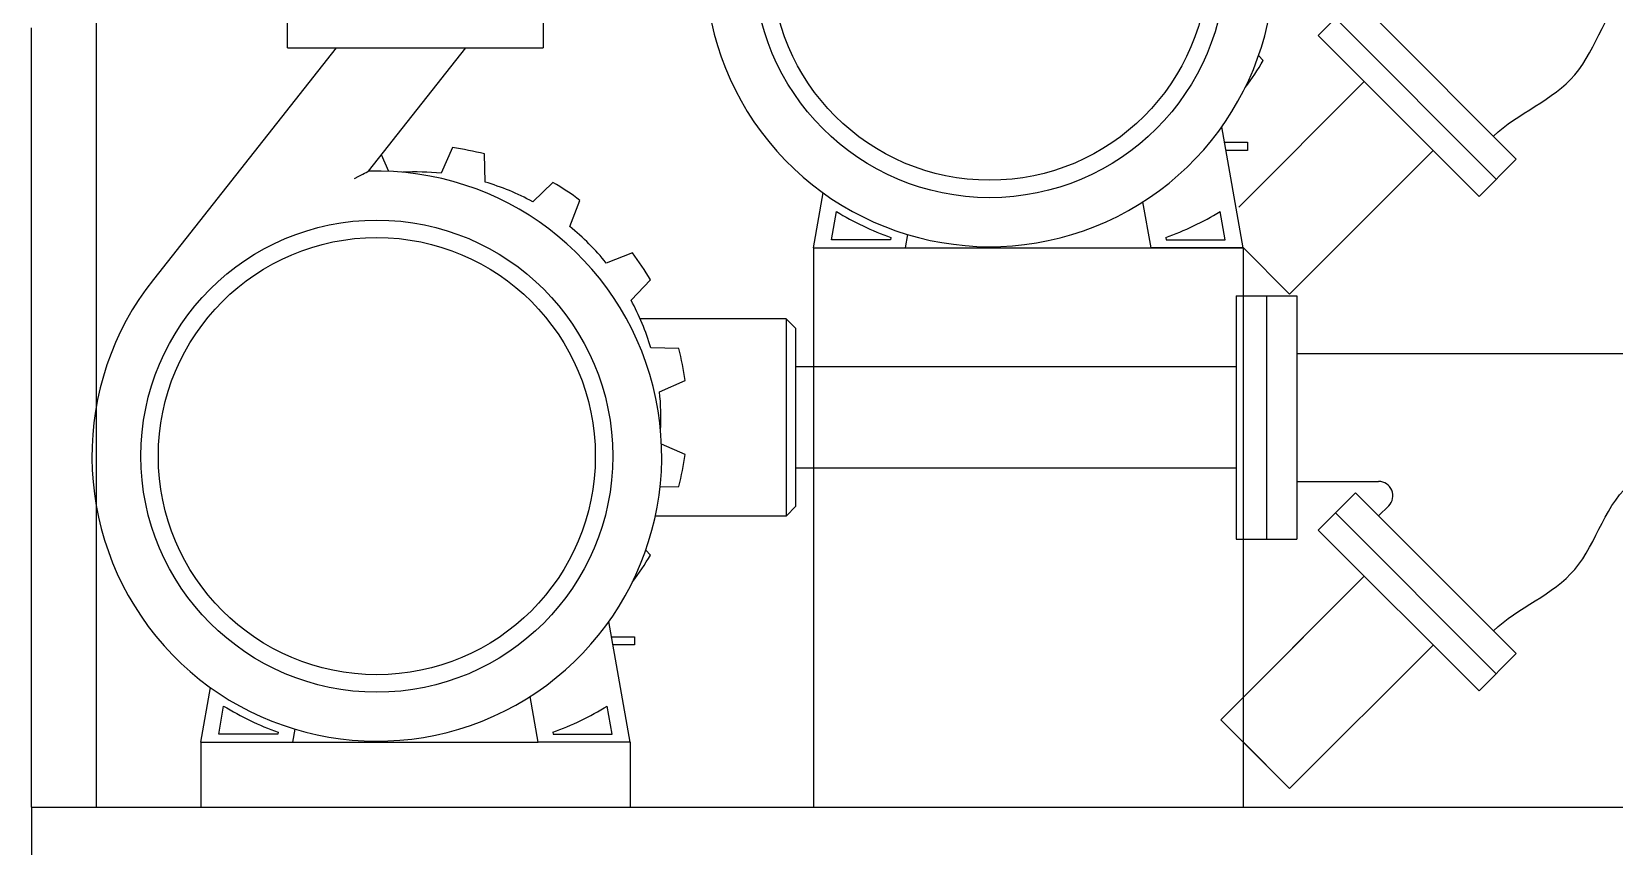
# Model space of a CAD drawing. Header units: inches. Extents: x 3128 to 3569, y 1222 to 1501.
# Drawn here: x 3411.68 to 3460.43, y 1278.88 to 1303.96 of the extents above; entities that cross this region are included whole.
import ezdxf

# ---------------------------------------------------------------- set-up
doc = ezdxf.new("R2010")
doc.units = ezdxf.units.IN
doc.header["$MEASUREMENT"] = 0
for name, color, linetype in [('WDPUMP', 7, 'Continuous'), ('WEPC', 7, 'Continuous'), ('WSPUMP', 7, 'Continuous')]:
    doc.layers.add(name, color=color, linetype=linetype)

msp = doc.modelspace()

# ---------------------------------------------------------------- linework, layer by layer
at = {"color": 0, "linetype": 'Continuous'}
for q in [(3523.6796, 1280.0817), (3411.6757, 1272.0817), (3523.6796, 1280.0817), (3411.6757, 1272.0817)]:
    msp.add_line((3411.6757, 1280.0817), q, dxfattribs=at)
at = {"layer": 'WDPUMP', "color": 0, "linetype": 'Continuous'}
for p, q in [((3419.5609, 1303.4567), (3419.5609, 1304.5817)), ((3427.4359, 1304.5817), (3427.4359, 1303.4567)), ((3451.7388, 1304.2672), (3451.308, 1303.8364)), ((3451.9379, 1304.2672), (3456.7881, 1299.417)), ((3453.1753, 1304.2672), (3457.4068, 1300.0357)), ((3451.308, 1303.8364), (3456.2578, 1298.8867)), ((3421.0538, 1303.4567), (3415.4237, 1296.3325)), ((3419.5609, 1303.4567), (3427.4359, 1303.4567)), ((3422.0557, 1299.663), (3425.0538, 1303.4567)), ((3449.6123, 1303.0717), (3449.4689, 1303.2218)), ((3452.7222, 1302.4222), (3448.8606, 1298.5606)), ((3448.989, 1297.306), (3448.333, 1301.0262)), ((3424.6407, 1300.3885), (3424.2924, 1299.5989)), ((3425.641, 1299.3306), (3425.6215, 1300.1934)), ((3448.4159, 1300.556), (3449.125, 1300.556)), ((3449.125, 1300.306), (3448.46, 1300.306)), ((3449.125, 1300.556), (3449.125, 1300.306)), ((3454.8436, 1300.3009), (3450.4241, 1295.8815)), ((3422.6774, 1299.6589), (3422.4536, 1300.1664)), ((3457.4068, 1300.0357), (3456.2578, 1298.8867)), ((3422.0557, 1299.663), (3422.0557, 1299.663)), ((3427.7326, 1299.319), (3427.1087, 1298.7228)), ((3428.252, 1297.9589), (3428.5641, 1298.7635)), ((3435.761, 1297.306), (3436.0586, 1298.9941)), ((3436.3127, 1297.556), (3436.4657, 1298.4232)), ((3446.155, 1297.306), (3445.9058, 1298.7191)), ((3448.4372, 1297.556), (3448.2842, 1298.4232)), ((3435.761, 1297.306), (3438.595, 1297.306)), ((3435.761, 1297.306), (3435.761, 1280.0817)), ((3435.761, 1297.306), (3448.989, 1297.306)), ((3438.1313, 1297.556), (3436.3127, 1297.556)), ((3438.1425, 1297.6193), (3438.1313, 1297.556)), ((3438.595, 1297.306), (3438.6662, 1297.7102)), ((3448.989, 1297.306), (3446.155, 1297.306)), ((3446.6074, 1297.6193), (3446.6186, 1297.556)), ((3446.6186, 1297.556), (3448.4372, 1297.556)), ((3448.989, 1297.3167), (3450.4241, 1295.8815)), ((3448.989, 1297.306), (3448.989, 1280.0817)), ((3430.1799, 1297.1478), (3429.3753, 1296.8356)), ((3430.1392, 1295.6924), (3430.7355, 1296.3163)), ((3449.0818, 1295.8317), (3449.7135, 1295.8317)), ((3449.7135, 1295.8317), (3449.7135, 1288.3317)), ((3449.7135, 1295.8317), (3450.651, 1295.8317)), ((3450.651, 1295.8317), (3450.651, 1288.3317)), ((3434.9145, 1295.1204), (3430.4197, 1295.1204)), ((3434.9145, 1295.1204), (3434.9145, 1289.0429)), ((3435.2184, 1294.8166), (3434.9145, 1295.1204)), ((3435.2184, 1289.3468), (3435.2184, 1294.8166)), ((3431.61, 1294.2052), (3430.7472, 1294.2247)), ((3450.651, 1294.0512), (3461.526, 1294.0512)), ((3431.0155, 1292.8762), (3431.8051, 1293.2244)), ((3431.8052, 1290.9394), (3431.0756, 1291.2611)), ((3431.0322, 1289.9455), (3431.6101, 1289.9586)), ((3450.651, 1290.1121), (3453.166, 1290.1121)), ((3450.651, 1290.1121), (3453.166, 1290.1121)), ((3452.4571, 1289.7612), (3451.308, 1288.6121)), ((3452.4571, 1289.7612), (3457.4068, 1284.8114)), ((3434.9145, 1289.0429), (3430.8864, 1289.0429)), ((3434.9145, 1289.0429), (3435.2184, 1289.3468)), ((3451.8383, 1289.1425), (3456.7881, 1284.1927)), ((3453.4754, 1289.3653), (3453.1642, 1289.0541)), ((3451.308, 1288.6121), (3456.2578, 1283.6624)), ((3449.0818, 1288.3317), (3449.7135, 1288.3317)), ((3449.7135, 1288.3317), (3450.651, 1288.3317)), ((3430.7357, 1287.8474), (3430.5923, 1287.9975)), ((3452.7222, 1287.1979), (3448.989, 1283.4646)), ((3430.1124, 1282.0817), (3429.4564, 1285.8019)), ((3429.5393, 1285.3317), (3430.2484, 1285.3317)), ((3430.2484, 1285.0817), (3429.5834, 1285.0817)), ((3430.2484, 1285.3317), (3430.2484, 1285.0817)), ((3454.8436, 1285.0766), (3450.4241, 1280.6572)), ((3457.4068, 1284.8114), (3456.2578, 1283.6624)), ((3416.8844, 1282.0817), (3417.182, 1283.7698)), ((3417.4362, 1282.3317), (3417.5891, 1283.1989)), ((3427.2784, 1282.0817), (3427.0292, 1283.4948)), ((3429.5606, 1282.3317), (3429.4076, 1283.1989)), ((3419.2547, 1282.3317), (3417.4362, 1282.3317)), ((3419.2659, 1282.395), (3419.2547, 1282.3317)), ((3419.7184, 1282.0817), (3419.7896, 1282.4859)), ((3427.7308, 1282.395), (3427.742, 1282.3317)), ((3427.742, 1282.3317), (3429.5606, 1282.3317)), ((3416.8844, 1282.0817), (3419.7184, 1282.0817)), ((3416.8844, 1282.0817), (3416.8844, 1280.0817)), ((3419.7184, 1282.0817), (3427.2784, 1282.0817)), ((3430.1124, 1282.0817), (3427.2784, 1282.0817)), ((3430.1124, 1282.0817), (3430.1124, 1280.0817)), ((3448.989, 1282.0924), (3450.4241, 1280.6572))]:
    msp.add_line(p, q, dxfattribs=at)
at = {"layer": 'WDPUMP', "color": 0, "linetype": 'Continuous', "flags": 128}
msp.add_lwpolyline([(3421.6241, 1299.4393), (3421.6247, 1299.4396), (3421.7498, 1299.5059), (3421.8728, 1299.5701), (3421.9302, 1299.5999), (3421.9842, 1299.6276), (3422.0303, 1299.6509), (3422.0496, 1299.6604), (3422.0557, 1299.663)], dxfattribs=at)
at = {"layer": 'WDPUMP', "color": 0, "linetype": 'Continuous'}
for centre, radius in [((3441.185, 1306.116), 7.2676), ((3441.185, 1306.116), 6.73), ((3422.3084, 1290.8917), 7.2676), ((3422.3084, 1290.8917), 6.73)]:
    msp.add_circle(centre, radius, dxfattribs=at)
for centre, radius, start, end in [((3441.185, 1306.116), 8.775, 141.68139, 91.64981), ((3442.375, 1307.306), 8.385, 322.86142, 329.67011), ((3423.4984, 1292.0817), 8.385, 75.33293, 82.17011), ((3422.3084, 1290.8917), 8.775, 141.68139, 91.64981), ((3423.4984, 1292.0817), 7.559, 83.96985, 92.98265), ((3423.4984, 1292.0817), 7.559, 61.46985, 73.53319), ((3423.4984, 1292.0817), 8.385, 52.83293, 59.67011), ((3441.185, 1306.116), 9.025, 238.47214, 250.29874), ((3443.565, 1306.116), 9.025, 289.70126, 301.52786), ((3423.4984, 1292.0817), 7.559, 38.96985, 51.03319), ((3423.4984, 1292.0817), 8.385, 30.33293, 37.17011), ((3423.4984, 1292.0817), 7.559, 16.46985, 28.53319), ((3423.4984, 1292.0817), 8.385, 7.83293, 14.67011), ((3423.4984, 1292.0817), 7.559, 357.01735, 6.03319), ((3423.4984, 1292.0817), 8.385, 345.33293, 352.17011), ((3453.166, 1289.6746), 0.4375, 315, 90), ((3423.4984, 1292.0817), 8.385, 322.86142, 329.67011), ((3422.3084, 1290.8917), 9.025, 238.47214, 250.29874), ((3424.6884, 1290.8917), 9.025, 289.70126, 301.52786)]:
    msp.add_arc(centre, radius, start, end, dxfattribs=at)
for points in [[(3456.6997, 1300.7428), (3457.458, 1301.4652), (3459.6693, 1302.237), (3460.1444, 1304.7023), (3461.026, 1305.3364)], [(3456.6997, 1285.5185), (3457.458, 1286.2409), (3459.6693, 1287.0127), (3460.1444, 1289.478), (3461.026, 1290.1121)]]:
    msp.add_open_spline(points, degree=3, knots=[0, 0, 0, 0, 3.1418541, 6.3996662, 6.3996662, 6.3996662, 6.3996662], dxfattribs=at)
at = {"layer": 'WEPC', "color": 0, "linetype": 'Continuous'}
for p, q in [((3413.6757, 1280.0817), (3413.6757, 1345.3317)), ((3413.6757, 1280.0817), (3413.6757, 1345.3317)), ((3411.6757, 1280.0817), (3411.6757, 1304.0817)), ((3411.6757, 1280.0817), (3411.6757, 1304.0817))]:
    msp.add_line(p, q, dxfattribs=at)
at = {"layer": 'WSPUMP', "color": 0, "linetype": 'Continuous'}
for p, q in [((3419.5609, 1303.4567), (3419.5609, 1304.5817)), ((3427.4359, 1304.5817), (3427.4359, 1303.4567)), ((3421.0538, 1303.4567), (3415.4237, 1296.3325)), ((3419.5609, 1303.4567), (3427.4359, 1303.4567)), ((3422.0557, 1299.663), (3425.0538, 1303.4567)), ((3424.6407, 1300.3885), (3424.2924, 1299.5989)), ((3425.641, 1299.3306), (3425.6215, 1300.1934)), ((3422.6774, 1299.6589), (3422.4536, 1300.1664)), ((3422.0557, 1299.663), (3422.0557, 1299.663)), ((3427.7326, 1299.319), (3427.1087, 1298.7228)), ((3428.252, 1297.9589), (3428.5641, 1298.7635)), ((3430.1799, 1297.1478), (3429.3753, 1296.8356)), ((3430.1392, 1295.6924), (3430.7355, 1296.3163)), ((3448.776, 1295.8317), (3449.7135, 1295.8317)), ((3448.776, 1295.8317), (3448.776, 1288.3317)), ((3449.7135, 1295.8317), (3449.7135, 1288.3317)), ((3449.7135, 1295.8317), (3450.651, 1295.8317)), ((3450.651, 1295.8317), (3450.651, 1288.3317)), ((3434.9145, 1295.1204), (3430.4197, 1295.1204)), ((3434.9145, 1295.1204), (3434.9145, 1289.0429)), ((3435.2184, 1294.8166), (3434.9145, 1295.1204)), ((3435.2184, 1289.3468), (3435.2184, 1294.8166)), ((3431.61, 1294.2052), (3430.7472, 1294.2247)), ((3450.651, 1294.0512), (3461.526, 1294.0512)), ((3448.776, 1293.6442), (3435.2184, 1293.6442)), ((3448.776, 1293.6442), (3446.0837, 1293.6442)), ((3448.776, 1293.6442), (3446.0837, 1293.6442)), ((3431.0155, 1292.8762), (3431.8051, 1293.2244)), ((3431.8052, 1290.9394), (3431.0756, 1291.2611)), ((3448.776, 1290.5192), (3435.2184, 1290.5192)), ((3448.776, 1290.5192), (3446.0837, 1290.5192)), ((3448.776, 1290.5192), (3446.0837, 1290.5192)), ((3431.0322, 1289.9455), (3431.6101, 1289.9586)), ((3450.651, 1290.1121), (3453.166, 1290.1121)), ((3450.651, 1290.1121), (3453.166, 1290.1121)), ((3452.4571, 1289.7612), (3451.308, 1288.6121)), ((3452.4571, 1289.7612), (3457.4068, 1284.8114)), ((3434.9145, 1289.0429), (3430.8864, 1289.0429)), ((3434.9145, 1289.0429), (3435.2184, 1289.3468)), ((3451.8383, 1289.1425), (3456.7881, 1284.1927)), ((3453.4754, 1289.3653), (3453.1642, 1289.0541)), ((3451.308, 1288.6121), (3456.2578, 1283.6624)), ((3448.776, 1288.3317), (3449.7135, 1288.3317)), ((3449.7135, 1288.3317), (3450.651, 1288.3317)), ((3430.7357, 1287.8474), (3430.5923, 1287.9975)), ((3452.7222, 1287.1979), (3448.3028, 1282.7785)), ((3430.1124, 1282.0817), (3429.4564, 1285.8019)), ((3429.5393, 1285.3317), (3430.2484, 1285.3317)), ((3430.2484, 1285.0817), (3429.5834, 1285.0817)), ((3430.2484, 1285.3317), (3430.2484, 1285.0817)), ((3454.8436, 1285.0766), (3450.4241, 1280.6572)), ((3457.4068, 1284.8114), (3456.2578, 1283.6624)), ((3416.8844, 1282.0817), (3417.182, 1283.7698)), ((3417.4362, 1282.3317), (3417.5891, 1283.1989)), ((3427.2784, 1282.0817), (3427.0292, 1283.4948)), ((3429.5606, 1282.3317), (3429.4076, 1283.1989)), ((3448.3028, 1282.7785), (3450.4241, 1280.6572)), ((3419.2547, 1282.3317), (3417.4362, 1282.3317)), ((3419.2659, 1282.395), (3419.2547, 1282.3317)), ((3419.7184, 1282.0817), (3419.7896, 1282.4859)), ((3427.7308, 1282.395), (3427.742, 1282.3317)), ((3427.742, 1282.3317), (3429.5606, 1282.3317)), ((3416.8844, 1282.0817), (3419.7184, 1282.0817)), ((3416.8844, 1282.0817), (3416.8844, 1280.0817)), ((3419.7184, 1282.0817), (3427.2784, 1282.0817)), ((3430.1124, 1282.0817), (3427.2784, 1282.0817)), ((3430.1124, 1282.0817), (3430.1124, 1280.0817)), ((3448.989, 1282.0924), (3450.4241, 1280.6572))]:
    msp.add_line(p, q, dxfattribs=at)
at = {"layer": 'WSPUMP', "color": 0, "linetype": 'Continuous', "flags": 128}
msp.add_lwpolyline([(3421.6241, 1299.4393), (3421.6247, 1299.4396), (3421.7498, 1299.5059), (3421.8728, 1299.5701), (3421.9302, 1299.5999), (3421.9842, 1299.6276), (3422.0303, 1299.6509), (3422.0496, 1299.6604), (3422.0557, 1299.663)], dxfattribs=at)
at = {"layer": 'WSPUMP', "color": 0, "linetype": 'Continuous'}
for radius in [7.2676, 6.73]:
    msp.add_circle((3422.3084, 1290.8917), radius, dxfattribs=at)
for centre, radius, start, end in [((3423.4984, 1292.0817), 8.385, 75.33293, 82.17011), ((3422.3084, 1290.8917), 8.775, 141.68139, 91.64981), ((3423.4984, 1292.0817), 7.559, 83.96985, 92.98265), ((3423.4984, 1292.0817), 7.559, 61.46985, 73.53319), ((3423.4984, 1292.0817), 8.385, 52.83293, 59.67011), ((3423.4984, 1292.0817), 7.559, 38.96985, 51.03319), ((3423.4984, 1292.0817), 8.385, 30.33293, 37.17011), ((3423.4984, 1292.0817), 7.559, 16.46985, 28.53319), ((3423.4984, 1292.0817), 8.385, 7.83293, 14.67011), ((3423.4984, 1292.0817), 7.559, 357.01735, 6.03319), ((3423.4984, 1292.0817), 8.385, 345.33293, 352.17011), ((3453.166, 1289.6746), 0.4375, 315, 90), ((3423.4984, 1292.0817), 8.385, 322.86142, 329.67011), ((3422.3084, 1290.8917), 9.025, 238.47214, 250.29874), ((3424.6884, 1290.8917), 9.025, 289.70126, 301.52786)]:
    msp.add_arc(centre, radius, start, end, dxfattribs=at)
msp.add_open_spline([(3456.6997, 1285.5185), (3457.458, 1286.2409), (3459.6693, 1287.0127), (3460.1444, 1289.478), (3461.026, 1290.1121)], degree=3, knots=[0, 0, 0, 0, 3.1418541, 6.3996662, 6.3996662, 6.3996662, 6.3996662], dxfattribs=at)

doc.saveas('drawing.dxf')
